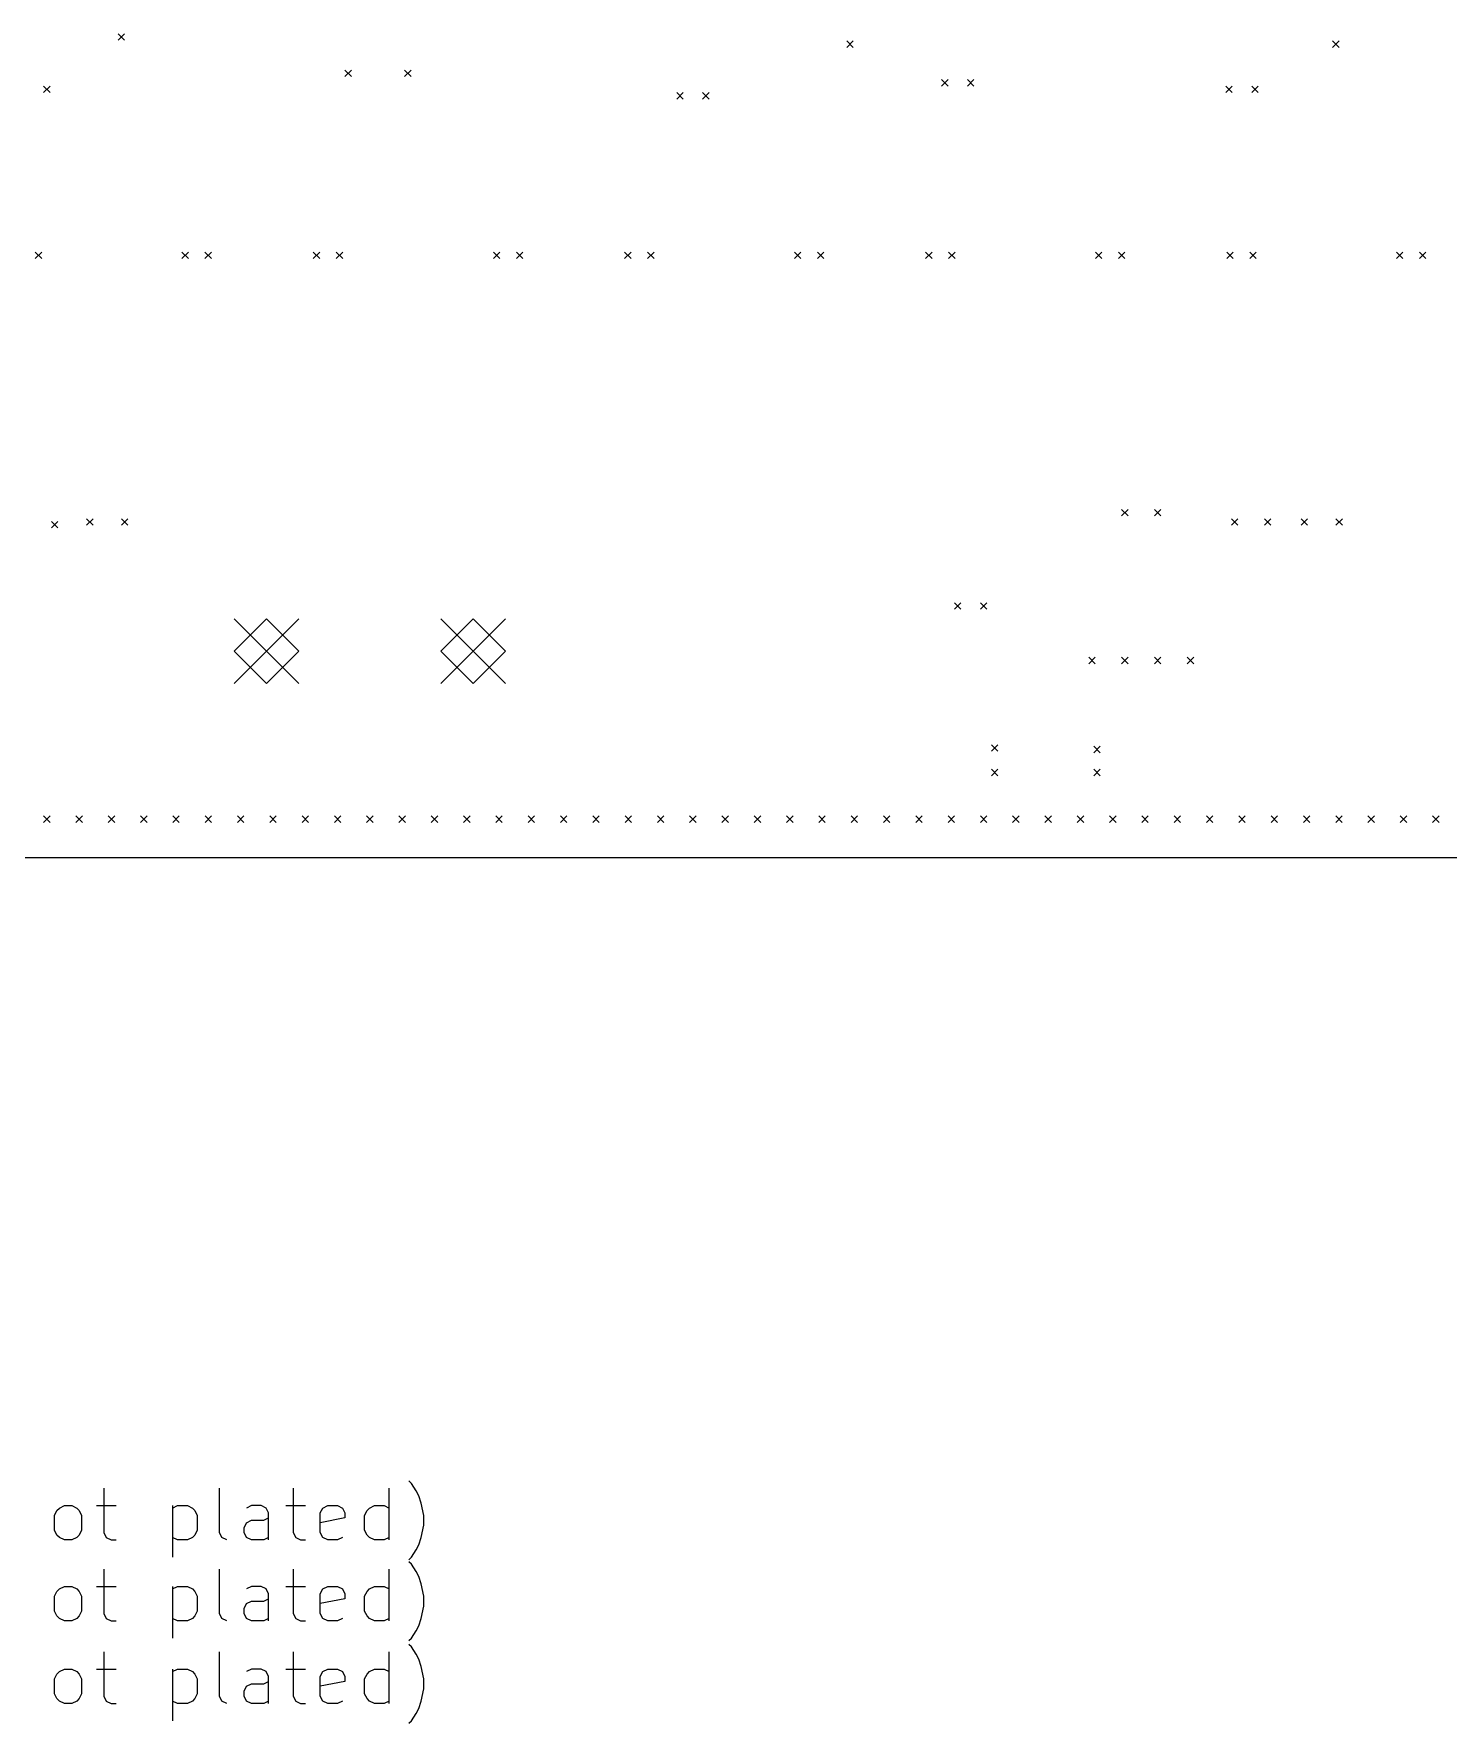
# Model space of a CAD drawing. Extents: x 53 to 275, y -173 to -40.
# Drawn here: x 108 to 162.7, y -173.5 to -108.1 of the extents above; entities that cross this region are included whole.
import ezdxf

# ---------------------------------------------------------------- set-up
doc = ezdxf.new("R2010")
doc.units = 0
doc.layers.add('BLACK', color=7, linetype='CONTINUOUS')

msp = doc.modelspace()

# ---------------------------------------------------------------- linework, layer by layer
at = {"layer": 'BLACK', "linetype": 'CONTINUOUS'}
for p, q in [((111.255, -108.099823), (111.505, -108.349823)), ((111.505, -108.099823), (111.255, -108.349823)), ((139.454669, -108.375), (139.704669, -108.625)), ((139.704669, -108.375), (139.454669, -108.625)), ((158.255, -108.375), (158.505, -108.625)), ((158.505, -108.375), (158.255, -108.625)), ((120.035163, -109.504826), (120.285163, -109.754826)), ((120.285163, -109.504826), (120.035163, -109.754826)), ((122.344669, -109.504826), (122.594669, -109.754826)), ((122.594669, -109.504826), (122.344669, -109.754826)), ((108.375, -110.125), (108.625, -110.375)), ((108.625, -110.125), (108.375, -110.375)), ((132.875, -110.375), (133.125, -110.625)), ((133.125, -110.375), (132.875, -110.625)), ((133.875, -110.375), (134.125, -110.625)), ((134.125, -110.375), (133.875, -110.625)), ((143.125, -109.875), (143.375, -110.125)), ((143.375, -109.875), (143.125, -110.125)), ((144.125, -109.875), (144.375, -110.125)), ((144.375, -109.875), (144.125, -110.125)), ((154.125, -110.125), (154.375, -110.375)), ((154.375, -110.125), (154.125, -110.375)), ((155.125, -110.125), (155.375, -110.375)), ((155.375, -110.125), (155.125, -110.375)), ((108.048004, -116.551), (108.298004, -116.801)), ((108.298004, -116.551), (108.048004, -116.801)), ((113.727992, -116.551), (113.977992, -116.801)), ((113.977992, -116.551), (113.727992, -116.801)), ((114.617992, -116.551), (114.867992, -116.801)), ((114.867992, -116.551), (114.617992, -116.801)), ((118.807992, -116.551), (119.057992, -116.801)), ((119.057992, -116.551), (118.807992, -116.801)), ((119.697992, -116.551), (119.947992, -116.801)), ((119.947992, -116.551), (119.697992, -116.801)), ((125.778, -116.551), (126.028, -116.801)), ((126.028, -116.551), (125.778, -116.801)), ((126.668, -116.551), (126.918, -116.801)), ((126.918, -116.551), (126.668, -116.801)), ((130.858, -116.551), (131.108, -116.801)), ((131.108, -116.551), (130.858, -116.801)), ((131.748, -116.551), (131.998, -116.801)), ((131.998, -116.551), (131.748, -116.801)), ((137.428002, -116.551), (137.678002, -116.801)), ((137.678002, -116.551), (137.428002, -116.801)), ((138.318002, -116.551), (138.568002, -116.801)), ((138.568002, -116.551), (138.318002, -116.801)), ((142.508002, -116.551), (142.758002, -116.801)), ((142.758002, -116.551), (142.508002, -116.801)), ((143.398002, -116.551), (143.648002, -116.801)), ((143.648002, -116.551), (143.398002, -116.801)), ((149.078004, -116.551), (149.328004, -116.801)), ((149.328004, -116.551), (149.078004, -116.801)), ((149.968004, -116.551), (150.218004, -116.801)), ((150.218004, -116.551), (149.968004, -116.801)), ((154.158004, -116.551), (154.408004, -116.801)), ((154.408004, -116.551), (154.158004, -116.801)), ((155.048004, -116.551), (155.298004, -116.801)), ((155.298004, -116.551), (155.048004, -116.801)), ((160.727992, -116.551), (160.977992, -116.801)), ((160.977992, -116.551), (160.727992, -116.801)), ((161.617992, -116.551), (161.867992, -116.801)), ((161.867992, -116.551), (161.617992, -116.801)), ((150.09, -126.515), (150.34, -126.765)), ((150.34, -126.515), (150.09, -126.765)), ((151.36, -126.515), (151.61, -126.765)), ((151.61, -126.515), (151.36, -126.765)), ((108.675, -126.975), (108.925, -127.225)), ((108.925, -126.975), (108.675, -127.225)), ((110.035, -126.875), (110.285, -127.125)), ((110.285, -126.875), (110.035, -127.125)), ((111.385, -126.875), (111.635, -127.125)), ((111.635, -126.875), (111.385, -127.125)), ((154.345, -126.875), (154.595, -127.125)), ((154.595, -126.875), (154.345, -127.125)), ((155.615, -126.875), (155.865, -127.125)), ((155.865, -126.875), (155.615, -127.125)), ((157.035, -126.875), (157.285, -127.125)), ((157.285, -126.875), (157.035, -127.125)), ((158.385, -126.875), (158.635, -127.125)), ((158.635, -126.875), (158.385, -127.125)), ((143.625, -130.125), (143.875, -130.375)), ((143.875, -130.125), (143.625, -130.375)), ((144.625, -130.125), (144.875, -130.375)), ((144.875, -130.125), (144.625, -130.375)), ((115.75, -130.75), (118.25, -133.25)), ((118.25, -130.75), (115.75, -133.25)), ((117, -130.75), (115.75, -132)), ((118.25, -132), (117, -130.75)), ((123.75, -130.75), (126.25, -133.25)), ((126.25, -130.75), (123.75, -133.25)), ((125, -130.75), (123.75, -132)), ((126.25, -132), (125, -130.75)), ((115.75, -132), (117, -133.25)), ((117, -133.25), (118.25, -132)), ((123.75, -132), (125, -133.25)), ((125, -133.25), (126.25, -132)), ((148.82, -132.235), (149.07, -132.485)), ((149.07, -132.235), (148.82, -132.485)), ((150.09, -132.235), (150.34, -132.485)), ((150.34, -132.235), (150.09, -132.485)), ((151.36, -132.235), (151.61, -132.485)), ((151.61, -132.235), (151.36, -132.485)), ((152.63, -132.235), (152.88, -132.485)), ((152.88, -132.235), (152.63, -132.485)), ((145.05, -135.62), (145.3, -135.87)), ((145.3, -135.62), (145.05, -135.87)), ((149.01, -135.68), (149.26, -135.93)), ((149.26, -135.68), (149.01, -135.93)), ((145.05, -136.57), (145.3, -136.82)), ((145.3, -136.57), (145.05, -136.82)), ((149.01, -136.57), (149.26, -136.82)), ((149.26, -136.57), (149.01, -136.82)), ((108.375, -138.375), (108.625, -138.625)), ((108.625, -138.375), (108.375, -138.625)), ((109.625, -138.375), (109.875, -138.625)), ((109.875, -138.375), (109.625, -138.625)), ((110.875, -138.375), (111.125, -138.625)), ((111.125, -138.375), (110.875, -138.625)), ((112.125, -138.375), (112.375, -138.625)), ((112.375, -138.375), (112.125, -138.625)), ((113.375, -138.375), (113.625, -138.625)), ((113.625, -138.375), (113.375, -138.625)), ((114.625, -138.375), (114.875, -138.625)), ((114.875, -138.375), (114.625, -138.625)), ((115.875, -138.375), (116.125, -138.625)), ((116.125, -138.375), (115.875, -138.625)), ((117.125, -138.375), (117.375, -138.625)), ((117.375, -138.375), (117.125, -138.625)), ((118.375, -138.375), (118.625, -138.625)), ((118.625, -138.375), (118.375, -138.625)), ((119.625, -138.375), (119.875, -138.625)), ((119.875, -138.375), (119.625, -138.625)), ((120.875, -138.375), (121.125, -138.625)), ((121.125, -138.375), (120.875, -138.625)), ((122.125, -138.375), (122.375, -138.625)), ((122.375, -138.375), (122.125, -138.625)), ((123.375, -138.375), (123.625, -138.625)), ((123.625, -138.375), (123.375, -138.625)), ((124.625, -138.375), (124.875, -138.625)), ((124.875, -138.375), (124.625, -138.625)), ((125.875, -138.375), (126.125, -138.625)), ((126.125, -138.375), (125.875, -138.625)), ((127.125, -138.375), (127.375, -138.625)), ((127.375, -138.375), (127.125, -138.625)), ((128.375, -138.375), (128.625, -138.625)), ((128.625, -138.375), (128.375, -138.625)), ((129.625, -138.375), (129.875, -138.625)), ((129.875, -138.375), (129.625, -138.625)), ((130.875, -138.375), (131.125, -138.625)), ((131.125, -138.375), (130.875, -138.625)), ((132.125, -138.375), (132.375, -138.625)), ((132.375, -138.375), (132.125, -138.625)), ((133.375, -138.375), (133.625, -138.625)), ((133.625, -138.375), (133.375, -138.625)), ((134.625, -138.375), (134.875, -138.625)), ((134.875, -138.375), (134.625, -138.625)), ((135.875, -138.375), (136.125, -138.625)), ((136.125, -138.375), (135.875, -138.625)), ((137.125, -138.375), (137.375, -138.625)), ((137.375, -138.375), (137.125, -138.625)), ((138.375, -138.375), (138.625, -138.625)), ((138.625, -138.375), (138.375, -138.625)), ((139.625, -138.375), (139.875, -138.625)), ((139.875, -138.375), (139.625, -138.625)), ((140.875, -138.375), (141.125, -138.625)), ((141.125, -138.375), (140.875, -138.625)), ((142.125, -138.375), (142.375, -138.625)), ((142.375, -138.375), (142.125, -138.625)), ((143.375, -138.375), (143.625, -138.625)), ((143.625, -138.375), (143.375, -138.625)), ((144.625, -138.375), (144.875, -138.625)), ((144.875, -138.375), (144.625, -138.625)), ((145.875, -138.375), (146.125, -138.625)), ((146.125, -138.375), (145.875, -138.625)), ((147.125, -138.375), (147.375, -138.625)), ((147.375, -138.375), (147.125, -138.625)), ((148.375, -138.375), (148.625, -138.625)), ((148.625, -138.375), (148.375, -138.625)), ((149.625, -138.375), (149.875, -138.625)), ((149.875, -138.375), (149.625, -138.625)), ((150.875, -138.375), (151.125, -138.625)), ((151.125, -138.375), (150.875, -138.625)), ((152.125, -138.375), (152.375, -138.625)), ((152.375, -138.375), (152.125, -138.625)), ((153.375, -138.375), (153.625, -138.625)), ((153.625, -138.375), (153.375, -138.625)), ((154.625, -138.375), (154.875, -138.625)), ((154.875, -138.375), (154.625, -138.625)), ((155.875, -138.375), (156.125, -138.625)), ((156.125, -138.375), (155.875, -138.625)), ((157.125, -138.375), (157.375, -138.625)), ((157.375, -138.375), (157.125, -138.625)), ((158.375, -138.375), (158.625, -138.625)), ((158.625, -138.375), (158.375, -138.625)), ((159.625, -138.375), (159.875, -138.625)), ((159.875, -138.375), (159.625, -138.625)), ((160.875, -138.375), (161.125, -138.625)), ((161.125, -138.375), (160.875, -138.625)), ((162.125, -138.375), (162.375, -138.625)), ((162.375, -138.375), (162.125, -138.625)), ((275, -140), (55, -140)), ((122.605393, -164.214361), (122.510155, -164.119123)), ((110.70063, -164.404838), (110.70063, -166.119123)), ((115.176821, -166.119123), (115.176821, -164.404838)), ((118.033964, -164.404838), (118.033964, -166.119123)), ((121.74825, -166.404838), (121.74825, -164.404838)), ((122.795869, -164.500076), (122.605393, -164.214361)), ((122.891107, -164.690552), (122.795869, -164.500076)), ((122.986345, -164.976266), (122.891107, -164.690552)), ((108.795868, -165.452457), (108.891106, -165.26198)), ((108.795868, -166.023885), (108.795868, -165.452457)), ((108.891106, -165.26198), (108.986344, -165.166742)), ((108.986344, -165.166742), (109.17682, -165.071504)), ((109.17682, -165.071504), (109.462535, -165.071504)), ((109.462535, -165.071504), (109.653011, -165.166742)), ((109.653011, -165.166742), (109.748249, -165.26198)), ((109.748249, -165.26198), (109.843487, -165.452457)), ((109.843487, -165.452457), (109.843487, -166.023885)), ((110.414916, -165.071504), (111.17682, -165.071504)), ((113.367297, -165.071504), (113.367297, -167.071504)), ((113.367297, -165.166742), (113.557773, -165.071504)), ((113.557773, -165.071504), (113.938726, -165.071504)), ((113.938726, -165.071504), (114.129202, -165.166742)), ((114.129202, -165.166742), (114.22444, -165.26198)), ((114.22444, -165.26198), (114.319678, -165.452457)), ((114.319678, -165.452457), (114.319678, -166.023885)), ((116.414916, -165.071504), (116.22444, -165.166742)), ((116.795869, -165.071504), (116.414916, -165.071504)), ((116.986345, -165.166742), (116.795869, -165.071504)), ((117.081583, -165.357219), (116.986345, -165.166742)), ((117.081583, -166.404838), (117.081583, -165.357219)), ((117.74825, -165.071504), (118.510154, -165.071504)), ((119.081583, -165.357219), (119.176821, -165.166742)), ((119.081583, -166.119123), (119.081583, -165.357219)), ((119.176821, -165.166742), (119.367297, -165.071504)), ((119.367297, -165.071504), (119.74825, -165.071504)), ((119.74825, -165.071504), (119.938726, -165.166742)), ((119.938726, -165.166742), (120.033964, -165.357219)), ((120.033964, -165.357219), (120.033964, -165.547695)), ((120.795869, -165.452457), (120.891107, -165.26198)), ((120.795869, -166.023885), (120.795869, -165.452457)), ((120.891107, -165.26198), (120.986345, -165.166742)), ((120.986345, -165.166742), (121.176821, -165.071504)), ((121.176821, -165.071504), (121.557774, -165.071504)), ((121.557774, -165.071504), (121.74825, -165.166742)), ((123.081583, -165.452457), (122.986345, -164.976266)), ((123.081583, -165.833409), (123.081583, -165.452457)), ((108.891106, -166.214361), (108.795868, -166.023885)), ((109.843487, -166.023885), (109.748249, -166.214361)), ((114.319678, -166.023885), (114.22444, -166.214361)), ((116.129202, -165.928647), (116.22444, -165.738171)), ((116.129202, -166.119123), (116.129202, -165.928647)), ((116.22444, -165.738171), (116.414916, -165.642933)), ((116.414916, -165.642933), (116.891107, -165.642933)), ((116.891107, -165.642933), (117.081583, -165.547695)), ((120.033964, -165.547695), (119.081583, -165.738171)), ((120.891107, -166.214361), (120.795869, -166.023885)), ((122.986345, -166.3096), (123.081583, -165.833409)), ((108.986344, -166.3096), (108.891106, -166.214361)), ((109.17682, -166.404838), (108.986344, -166.3096)), ((109.462535, -166.404838), (109.17682, -166.404838)), ((109.653011, -166.3096), (109.462535, -166.404838)), ((109.748249, -166.214361), (109.653011, -166.3096)), ((110.70063, -166.119123), (110.795868, -166.3096)), ((110.795868, -166.3096), (110.986344, -166.404838)), ((110.986344, -166.404838), (111.17682, -166.404838)), ((113.557773, -166.404838), (113.367297, -166.3096)), ((113.938726, -166.404838), (113.557773, -166.404838)), ((114.129202, -166.3096), (113.938726, -166.404838)), ((114.22444, -166.214361), (114.129202, -166.3096)), ((115.272059, -166.3096), (115.176821, -166.119123)), ((115.462535, -166.404838), (115.272059, -166.3096)), ((116.22444, -166.3096), (116.129202, -166.119123)), ((116.414916, -166.404838), (116.22444, -166.3096)), ((116.891107, -166.404838), (116.414916, -166.404838)), ((117.081583, -166.3096), (116.891107, -166.404838)), ((118.033964, -166.119123), (118.129202, -166.3096)), ((118.129202, -166.3096), (118.319678, -166.404838)), ((118.319678, -166.404838), (118.510154, -166.404838)), ((119.176821, -166.3096), (119.081583, -166.119123)), ((119.367297, -166.404838), (119.176821, -166.3096)), ((119.74825, -166.404838), (119.367297, -166.404838)), ((119.938726, -166.3096), (119.74825, -166.404838)), ((120.986345, -166.3096), (120.891107, -166.214361)), ((121.176821, -166.404838), (120.986345, -166.3096)), ((121.557774, -166.404838), (121.176821, -166.404838)), ((121.74825, -166.3096), (121.557774, -166.404838)), ((122.795869, -166.78579), (122.891107, -166.595314)), ((122.891107, -166.595314), (122.986345, -166.3096)), ((122.510155, -167.166742), (122.605393, -167.071504)), ((122.605393, -167.344761), (122.510155, -167.249523)), ((122.605393, -167.071504), (122.795869, -166.78579)), ((122.795869, -167.630476), (122.605393, -167.344761)), ((110.70063, -167.535238), (110.70063, -169.249523)), ((115.176821, -169.249523), (115.176821, -167.535238)), ((118.033964, -167.535238), (118.033964, -169.249523)), ((121.74825, -169.535238), (121.74825, -167.535238)), ((122.891107, -167.820952), (122.795869, -167.630476)), ((122.986345, -168.106666), (122.891107, -167.820952)), ((108.795868, -168.582857), (108.891106, -168.39238)), ((108.795868, -169.154285), (108.795868, -168.582857)), ((108.891106, -168.39238), (108.986344, -168.297142)), ((108.986344, -168.297142), (109.17682, -168.201904)), ((109.17682, -168.201904), (109.462535, -168.201904)), ((109.462535, -168.201904), (109.653011, -168.297142)), ((109.653011, -168.297142), (109.748249, -168.39238)), ((109.748249, -168.39238), (109.843487, -168.582857)), ((109.843487, -168.582857), (109.843487, -169.154285)), ((110.414916, -168.201904), (111.17682, -168.201904)), ((113.367297, -168.201904), (113.367297, -170.201904)), ((113.367297, -168.297142), (113.557773, -168.201904)), ((113.557773, -168.201904), (113.938726, -168.201904)), ((113.938726, -168.201904), (114.129202, -168.297142)), ((114.129202, -168.297142), (114.22444, -168.39238)), ((114.22444, -168.39238), (114.319678, -168.582857)), ((114.319678, -168.582857), (114.319678, -169.154285)), ((116.414916, -168.201904), (116.22444, -168.297142)), ((116.795869, -168.201904), (116.414916, -168.201904)), ((116.986345, -168.297142), (116.795869, -168.201904)), ((116.891107, -168.773333), (117.081583, -168.678095)), ((117.081583, -168.487619), (116.986345, -168.297142)), ((117.081583, -169.535238), (117.081583, -168.487619)), ((117.74825, -168.201904), (118.510154, -168.201904)), ((119.081583, -168.487619), (119.176821, -168.297142)), ((119.081583, -169.249523), (119.081583, -168.487619)), ((120.033964, -168.678095), (119.081583, -168.868571)), ((119.176821, -168.297142), (119.367297, -168.201904)), ((119.367297, -168.201904), (119.74825, -168.201904)), ((119.74825, -168.201904), (119.938726, -168.297142)), ((119.938726, -168.297142), (120.033964, -168.487619)), ((120.033964, -168.487619), (120.033964, -168.678095)), ((120.795869, -168.582857), (120.891107, -168.39238)), ((120.795869, -169.154285), (120.795869, -168.582857)), ((120.891107, -168.39238), (120.986345, -168.297142)), ((120.986345, -168.297142), (121.176821, -168.201904)), ((121.176821, -168.201904), (121.557774, -168.201904)), ((121.557774, -168.201904), (121.74825, -168.297142)), ((123.081583, -168.582857), (122.986345, -168.106666)), ((123.081583, -168.963809), (123.081583, -168.582857)), ((108.891106, -169.344761), (108.795868, -169.154285)), ((108.986344, -169.44), (108.891106, -169.344761)), ((109.748249, -169.344761), (109.653011, -169.44)), ((109.843487, -169.154285), (109.748249, -169.344761)), ((110.70063, -169.249523), (110.795868, -169.44)), ((114.22444, -169.344761), (114.129202, -169.44)), ((114.319678, -169.154285), (114.22444, -169.344761)), ((115.272059, -169.44), (115.176821, -169.249523)), ((116.129202, -169.059047), (116.22444, -168.868571)), ((116.129202, -169.249523), (116.129202, -169.059047)), ((116.22444, -169.44), (116.129202, -169.249523)), ((116.22444, -168.868571), (116.414916, -168.773333)), ((116.414916, -168.773333), (116.891107, -168.773333)), ((118.033964, -169.249523), (118.129202, -169.44)), ((119.176821, -169.44), (119.081583, -169.249523)), ((120.891107, -169.344761), (120.795869, -169.154285)), ((120.986345, -169.44), (120.891107, -169.344761)), ((122.986345, -169.44), (123.081583, -168.963809)), ((109.17682, -169.535238), (108.986344, -169.44)), ((109.462535, -169.535238), (109.17682, -169.535238)), ((109.653011, -169.44), (109.462535, -169.535238)), ((110.795868, -169.44), (110.986344, -169.535238)), ((110.986344, -169.535238), (111.17682, -169.535238)), ((113.557773, -169.535238), (113.367297, -169.44)), ((113.938726, -169.535238), (113.557773, -169.535238)), ((114.129202, -169.44), (113.938726, -169.535238)), ((115.462535, -169.535238), (115.272059, -169.44)), ((116.414916, -169.535238), (116.22444, -169.44)), ((116.891107, -169.535238), (116.414916, -169.535238)), ((117.081583, -169.44), (116.891107, -169.535238)), ((118.129202, -169.44), (118.319678, -169.535238)), ((118.319678, -169.535238), (118.510154, -169.535238)), ((119.367297, -169.535238), (119.176821, -169.44)), ((119.74825, -169.535238), (119.367297, -169.535238)), ((119.938726, -169.44), (119.74825, -169.535238)), ((121.176821, -169.535238), (120.986345, -169.44)), ((121.557774, -169.535238), (121.176821, -169.535238)), ((121.74825, -169.44), (121.557774, -169.535238)), ((122.605393, -170.201904), (122.795869, -169.91619)), ((122.795869, -169.91619), (122.891107, -169.725714)), ((122.891107, -169.725714), (122.986345, -169.44)), ((122.510155, -170.297142), (122.605393, -170.201904)), ((122.605393, -170.544761), (122.510155, -170.449523)), ((122.795869, -170.830476), (122.605393, -170.544761)), ((110.70063, -170.735238), (110.70063, -172.449523)), ((115.176821, -172.449523), (115.176821, -170.735238)), ((118.033964, -170.735238), (118.033964, -172.449523)), ((121.74825, -172.735238), (121.74825, -170.735238)), ((122.891107, -171.020952), (122.795869, -170.830476)), ((122.986345, -171.306666), (122.891107, -171.020952)), ((123.081583, -171.782857), (122.986345, -171.306666)), ((108.795868, -171.782857), (108.891106, -171.59238)), ((108.795868, -172.354285), (108.795868, -171.782857)), ((108.891106, -171.59238), (108.986344, -171.497142)), ((108.986344, -171.497142), (109.17682, -171.401904)), ((109.17682, -171.401904), (109.462535, -171.401904)), ((109.462535, -171.401904), (109.653011, -171.497142)), ((109.653011, -171.497142), (109.748249, -171.59238)), ((109.748249, -171.59238), (109.843487, -171.782857)), ((109.843487, -171.782857), (109.843487, -172.354285)), ((110.414916, -171.401904), (111.17682, -171.401904)), ((113.367297, -171.401904), (113.367297, -173.401904)), ((113.367297, -171.497142), (113.557773, -171.401904)), ((113.557773, -171.401904), (113.938726, -171.401904)), ((113.938726, -171.401904), (114.129202, -171.497142)), ((114.129202, -171.497142), (114.22444, -171.59238)), ((114.22444, -171.59238), (114.319678, -171.782857)), ((114.319678, -171.782857), (114.319678, -172.354285)), ((116.414916, -171.401904), (116.22444, -171.497142)), ((116.22444, -172.068571), (116.414916, -171.973333)), ((116.795869, -171.401904), (116.414916, -171.401904)), ((116.414916, -171.973333), (116.891107, -171.973333)), ((116.986345, -171.497142), (116.795869, -171.401904)), ((116.891107, -171.973333), (117.081583, -171.878095)), ((117.081583, -171.687619), (116.986345, -171.497142)), ((117.081583, -172.735238), (117.081583, -171.687619)), ((117.74825, -171.401904), (118.510154, -171.401904)), ((119.081583, -171.687619), (119.176821, -171.497142)), ((119.081583, -172.449523), (119.081583, -171.687619)), ((120.033964, -171.878095), (119.081583, -172.068571)), ((119.176821, -171.497142), (119.367297, -171.401904)), ((119.367297, -171.401904), (119.74825, -171.401904)), ((119.74825, -171.401904), (119.938726, -171.497142)), ((119.938726, -171.497142), (120.033964, -171.687619)), ((120.033964, -171.687619), (120.033964, -171.878095)), ((120.795869, -171.782857), (120.891107, -171.59238)), ((120.795869, -172.354285), (120.795869, -171.782857)), ((120.891107, -171.59238), (120.986345, -171.497142)), ((120.986345, -171.497142), (121.176821, -171.401904)), ((121.176821, -171.401904), (121.557774, -171.401904)), ((121.557774, -171.401904), (121.74825, -171.497142)), ((123.081583, -172.163809), (123.081583, -171.782857)), ((108.891106, -172.544761), (108.795868, -172.354285)), ((108.986344, -172.64), (108.891106, -172.544761)), ((109.17682, -172.735238), (108.986344, -172.64)), ((109.653011, -172.64), (109.462535, -172.735238)), ((109.748249, -172.544761), (109.653011, -172.64)), ((109.843487, -172.354285), (109.748249, -172.544761)), ((110.70063, -172.449523), (110.795868, -172.64)), ((110.795868, -172.64), (110.986344, -172.735238)), ((113.557773, -172.735238), (113.367297, -172.64)), ((114.129202, -172.64), (113.938726, -172.735238)), ((114.22444, -172.544761), (114.129202, -172.64)), ((114.319678, -172.354285), (114.22444, -172.544761)), ((115.272059, -172.64), (115.176821, -172.449523)), ((115.462535, -172.735238), (115.272059, -172.64)), ((116.129202, -172.259047), (116.22444, -172.068571)), ((116.129202, -172.449523), (116.129202, -172.259047)), ((116.22444, -172.64), (116.129202, -172.449523)), ((116.414916, -172.735238), (116.22444, -172.64)), ((117.081583, -172.64), (116.891107, -172.735238)), ((118.033964, -172.449523), (118.129202, -172.64)), ((118.129202, -172.64), (118.319678, -172.735238)), ((119.176821, -172.64), (119.081583, -172.449523)), ((119.367297, -172.735238), (119.176821, -172.64)), ((119.938726, -172.64), (119.74825, -172.735238)), ((120.891107, -172.544761), (120.795869, -172.354285)), ((120.986345, -172.64), (120.891107, -172.544761)), ((121.176821, -172.735238), (120.986345, -172.64)), ((121.74825, -172.64), (121.557774, -172.735238)), ((122.891107, -172.925714), (122.986345, -172.64)), ((122.986345, -172.64), (123.081583, -172.163809)), ((109.462535, -172.735238), (109.17682, -172.735238)), ((110.986344, -172.735238), (111.17682, -172.735238)), ((113.938726, -172.735238), (113.557773, -172.735238)), ((116.891107, -172.735238), (116.414916, -172.735238)), ((118.319678, -172.735238), (118.510154, -172.735238)), ((119.74825, -172.735238), (119.367297, -172.735238)), ((121.557774, -172.735238), (121.176821, -172.735238)), ((122.605393, -173.401904), (122.795869, -173.11619)), ((122.795869, -173.11619), (122.891107, -172.925714)), ((122.510155, -173.497142), (122.605393, -173.401904))]:
    msp.add_line(p, q, dxfattribs=at)

doc.saveas('drawing.dxf')
